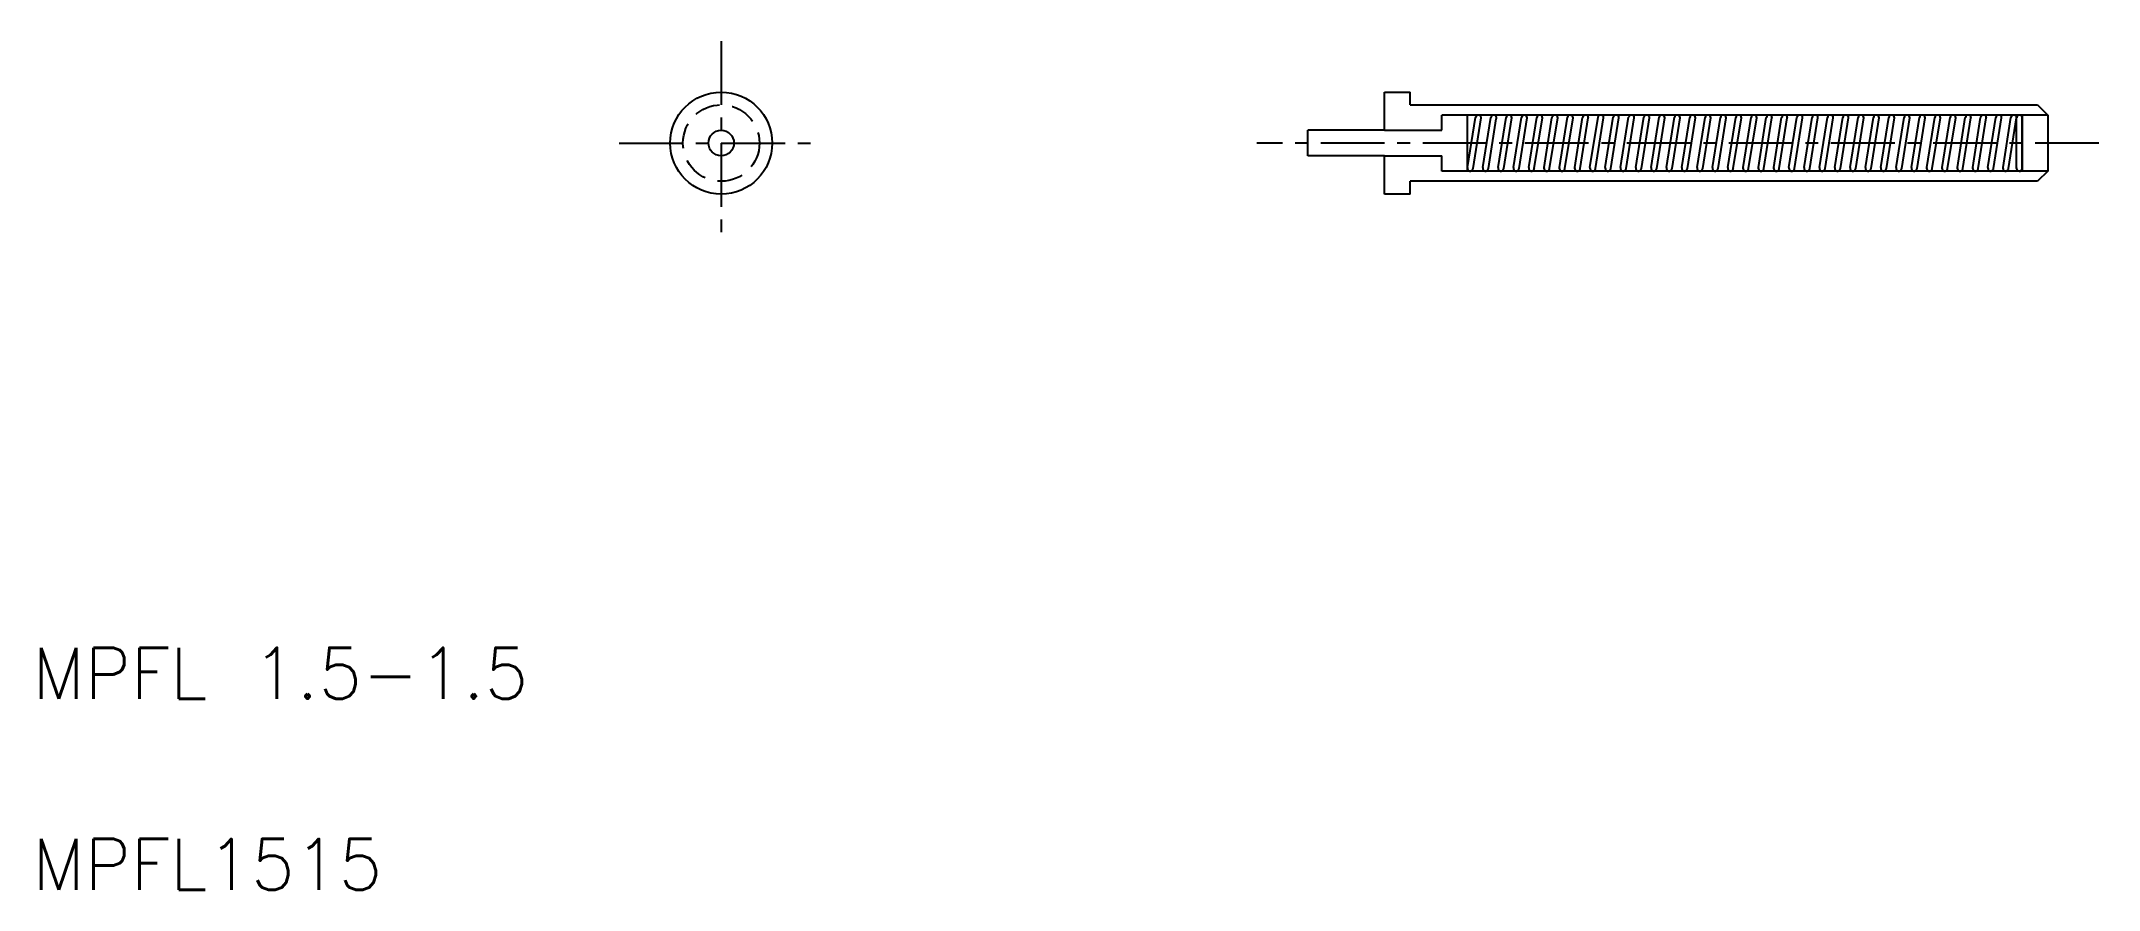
# Model space of a CAD drawing. Extents: x 11.7 to 52, y 10.4 to 27.
import ezdxf

# ---------------------------------------------------------------- set-up
doc = ezdxf.new("R2010")
doc.units = 0
doc.linetypes.add('CENTER', pattern=[2, 1.25, -0.25, 0.25, -0.25])
doc.linetypes.add('DASHED', pattern=[0.75, 0.5, -0.25])
doc.layers.get('0').update_dxf_attribs({"linetype": 'CONTINUOUS'})
doc.layers.add('CENTER', color=1, linetype='CENTER')
doc.styles.get("Standard").update_dxf_attribs({"font": 'txt.shx', "bigfont": 'bigfont.shx'})

msp = doc.modelspace()

# ---------------------------------------------------------------- linework, layer by layer
at = {"color": 7, "linetype": 'CONTINUOUS'}
for p, q in [((38, 26), (38.5, 26)), ((38, 25.25), (38, 26)), ((38.5, 25.75), (38.5, 26)), ((38.5, 25.75), (50.8, 25.75)), ((51, 25.55), (39.125, 25.55)), ((39.125, 25.25), (39.125, 25.55)), ((39.625, 24.45), (39.625, 25.55)), ((39.627, 24.52), (39.783, 25.504)), ((39.736, 24.5), (39.895, 25.498)), ((39.927, 24.52), (40.083, 25.504)), ((40.036, 24.5), (40.191, 25.476)), ((40.227, 24.52), (40.383, 25.501)), ((40.336, 24.5), (40.494, 25.495)), ((40.527, 24.52), (40.683, 25.502)), ((40.636, 24.5), (40.794, 25.495)), ((40.827, 24.52), (40.983, 25.504)), ((40.936, 24.5), (41.094, 25.494)), ((41.127, 24.52), (41.282, 25.497)), ((41.236, 24.5), (41.394, 25.494)), ((41.427, 24.52), (41.584, 25.51)), ((41.536, 24.5), (41.694, 25.492)), ((41.727, 24.52), (41.883, 25.504)), ((41.836, 24.5), (41.994, 25.495)), ((42.027, 24.52), (42.184, 25.506)), ((42.136, 24.5), (42.294, 25.495)), ((42.327, 24.52), (42.484, 25.505)), ((42.436, 24.5), (42.594, 25.495)), ((42.627, 24.52), (42.784, 25.505)), ((42.736, 24.5), (42.894, 25.495)), ((42.927, 24.52), (43.084, 25.51)), ((43.036, 24.5), (43.194, 25.492)), ((43.227, 24.52), (43.384, 25.506)), ((43.336, 24.5), (43.494, 25.495)), ((43.527, 24.52), (43.684, 25.505)), ((43.636, 24.5), (43.794, 25.495)), ((43.827, 24.52), (43.983, 25.503)), ((43.936, 24.5), (44.094, 25.495)), ((44.127, 24.52), (44.283, 25.503)), ((44.236, 24.5), (44.394, 25.495)), ((44.427, 24.52), (44.583, 25.503)), ((44.536, 24.5), (44.694, 25.495)), ((44.727, 24.52), (44.883, 25.503)), ((44.836, 24.5), (44.994, 25.495)), ((45.027, 24.52), (45.183, 25.503)), ((45.136, 24.5), (45.294, 25.495)), ((45.327, 24.52), (45.483, 25.503)), ((45.436, 24.5), (45.594, 25.495)), ((45.627, 24.52), (45.783, 25.503)), ((45.736, 24.5), (45.894, 25.495)), ((45.927, 24.52), (46.083, 25.503)), ((46.036, 24.5), (46.194, 25.495)), ((46.227, 24.52), (46.383, 25.503)), ((46.336, 24.5), (46.494, 25.495)), ((46.527, 24.52), (46.683, 25.503)), ((46.636, 24.5), (46.794, 25.495)), ((46.827, 24.52), (46.983, 25.503)), ((46.936, 24.5), (47.094, 25.495)), ((47.127, 24.52), (47.283, 25.503)), ((47.236, 24.5), (47.394, 25.495)), ((47.427, 24.52), (47.583, 25.503)), ((47.536, 24.5), (47.694, 25.495)), ((47.727, 24.52), (47.883, 25.503)), ((47.836, 24.5), (47.994, 25.495)), ((48.027, 24.52), (48.183, 25.503)), ((48.136, 24.5), (48.294, 25.495)), ((48.327, 24.52), (48.483, 25.503)), ((48.436, 24.5), (48.594, 25.495)), ((48.627, 24.52), (48.783, 25.503)), ((48.736, 24.5), (48.894, 25.495)), ((48.927, 24.52), (49.083, 25.503)), ((49.036, 24.5), (49.194, 25.495)), ((49.227, 24.52), (49.383, 25.503)), ((49.336, 24.5), (49.494, 25.495)), ((49.527, 24.52), (49.683, 25.503)), ((49.636, 24.5), (49.794, 25.495)), ((49.827, 24.52), (49.983, 25.503)), ((49.936, 24.5), (50.094, 25.495)), ((50.122, 24.52), (50.278, 25.501)), ((50.231, 24.501), (50.389, 25.495)), ((50.389, 24.5), (50.389, 25.497)), ((50.5, 25.55), (50.5, 24.45)), ((50.5, 24.503), (50.5, 25.497)), ((50.8, 25.75), (51, 25.55)), ((51, 25.55), (51, 24.45)), ((38, 25.25), (36.5, 25.25)), ((36.5, 24.75), (36.5, 25.25)), ((38, 25.25), (39.125, 25.25)), ((38, 24.75), (36.5, 24.75)), ((38, 24), (38, 24.75)), ((38, 24.75), (39.125, 24.75)), ((39.125, 24.45), (39.125, 24.75)), ((50.8, 24.25), (38.5, 24.25)), ((38.5, 24), (38.5, 24.25)), ((51, 24.45), (39.125, 24.45)), ((51, 24.45), (50.8, 24.25)), ((38.5, 24), (38, 24))]:
    msp.add_line(p, q, dxfattribs=at)
for radius in [1, 0.25]:
    msp.add_circle((25, 25), radius, dxfattribs=at)
at = {"color": 3, "linetype": 'DASHED'}
msp.add_circle((25, 25), 0.75, dxfattribs=at)
at = {"color": 7, "linetype": 'CONTINUOUS'}
for centre, radius, start, end in [((39.839, 25.494), 0.056, 4.4468, 173.3709), ((40.139, 25.494), 0.056, 340.8681, 173.3709), ((40.438, 25.494), 0.056, 1.046, 173.3709), ((40.739, 25.494), 0.056, 358.227, 172.308), ((41.038, 25.494), 0.056, 0.2928, 173.3709), ((41.338, 25.494), 0.056, 359.6772, 176.5695), ((41.638, 25.494), 0.056, 358.195, 163.5374), ((41.939, 25.494), 0.056, 1.0459, 173.3709), ((42.238, 25.494), 0.056, 0.7612, 167.576), ((42.538, 25.494), 0.056, 1.046, 168.5491), ((42.839, 25.494), 0.056, 1.046, 168.5491), ((43.138, 25.494), 0.056, 357.9325, 163.2901), ((43.438, 25.494), 0.056, 1.0461, 167.6256), ((43.738, 25.494), 0.056, 1.046, 168.5491), ((44.039, 25.494), 0.056, 1.3315, 170.96), ((44.339, 25.494), 0.056, 1.3315, 170.96), ((44.639, 25.494), 0.056, 1.3315, 170.96), ((44.939, 25.494), 0.056, 1.3315, 170.96), ((45.239, 25.494), 0.056, 1.3315, 170.96), ((45.539, 25.494), 0.056, 1.3315, 170.96), ((45.839, 25.494), 0.056, 1.3315, 170.96), ((46.139, 25.494), 0.056, 1.3315, 170.96), ((46.439, 25.494), 0.056, 1.3315, 170.96), ((46.739, 25.494), 0.056, 1.3315, 170.96), ((47.039, 25.494), 0.056, 1.3315, 170.96), ((47.339, 25.494), 0.056, 1.3315, 170.96), ((47.639, 25.494), 0.056, 1.3315, 170.96), ((47.939, 25.494), 0.056, 1.3315, 170.96), ((48.239, 25.494), 0.056, 1.3315, 170.96), ((48.539, 25.494), 0.056, 1.3315, 170.96), ((48.839, 25.494), 0.056, 1.3315, 170.96), ((49.139, 25.494), 0.056, 1.3315, 170.96), ((49.439, 25.494), 0.056, 1.3315, 170.96), ((49.739, 25.494), 0.056, 1.3315, 170.96), ((50.039, 25.494), 0.056, 1.3315, 170.96), ((50.333, 25.494), 0.056, 358.227, 173.3709), ((50.445, 25.494), 0.0557, 6.3779, 177.2819), ((39.681, 24.506), 0.0557, 164.828, 354.6385), ((39.981, 24.506), 0.0557, 164.828, 354.6385), ((40.281, 24.506), 0.0557, 164.828, 354.6385), ((40.581, 24.506), 0.0557, 164.828, 354.6385), ((40.881, 24.506), 0.0557, 164.828, 354.6385), ((41.181, 24.506), 0.0557, 164.828, 354.6385), ((41.481, 24.506), 0.0557, 164.828, 354.6385), ((41.781, 24.506), 0.0557, 164.828, 354.6385), ((42.081, 24.506), 0.0557, 164.828, 354.6385), ((42.381, 24.506), 0.0557, 164.828, 354.6385), ((42.681, 24.506), 0.0557, 164.828, 354.6385), ((42.981, 24.506), 0.0557, 164.828, 354.6385), ((43.281, 24.506), 0.0557, 164.828, 354.6385), ((43.581, 24.506), 0.0557, 164.828, 354.6385), ((43.881, 24.506), 0.0557, 164.828, 354.6385), ((44.181, 24.506), 0.0557, 164.828, 354.6385), ((44.481, 24.506), 0.0557, 164.828, 354.6385), ((44.781, 24.506), 0.0557, 164.828, 354.6385), ((45.081, 24.506), 0.0557, 164.828, 354.6385), ((45.381, 24.506), 0.0557, 164.828, 354.6385), ((45.681, 24.506), 0.0557, 164.828, 354.6385), ((45.981, 24.506), 0.0557, 164.828, 354.6385), ((46.281, 24.506), 0.0557, 164.828, 354.6385), ((46.581, 24.506), 0.0557, 164.828, 354.6385), ((46.881, 24.506), 0.0557, 164.828, 354.6385), ((47.181, 24.506), 0.0557, 164.828, 354.6385), ((47.481, 24.506), 0.0557, 164.828, 354.6385), ((47.781, 24.506), 0.0557, 164.828, 354.6385), ((48.081, 24.506), 0.0557, 164.828, 354.6385), ((48.381, 24.506), 0.0557, 164.828, 354.6385), ((48.681, 24.506), 0.0557, 164.828, 354.6385), ((48.981, 24.506), 0.0557, 164.828, 354.6385), ((49.281, 24.506), 0.0557, 164.828, 354.6385), ((49.581, 24.506), 0.0557, 164.828, 354.6385), ((49.881, 24.506), 0.0557, 164.828, 354.6385), ((50.175, 24.506), 0.0557, 164.828, 354.6385), ((50.444, 24.506), 0.0557, 173.868, 3.6785)]:
    msp.add_arc(centre, radius, start, end, dxfattribs=at)
at = {"layer": 'CENTER', "color": 1, "linetype": 'CENTER'}
for p, q in [((25, 27), (25, 23)), ((23, 25), (27, 25)), ((52, 25), (35.5, 25))]:
    msp.add_line(p, q, dxfattribs=at)

# ---------------------------------------------------------------- texts
at = {"color": 7, "linetype": 'CONTINUOUS'}
for s, p in [('MPFL 1.5-1.5', (11.5, 14.101)), ('MPFL1515', (11.5, 10.351))]:
    msp.add_text(s, height=1, dxfattribs=at).set_placement(p)

doc.saveas('drawing.dxf')
